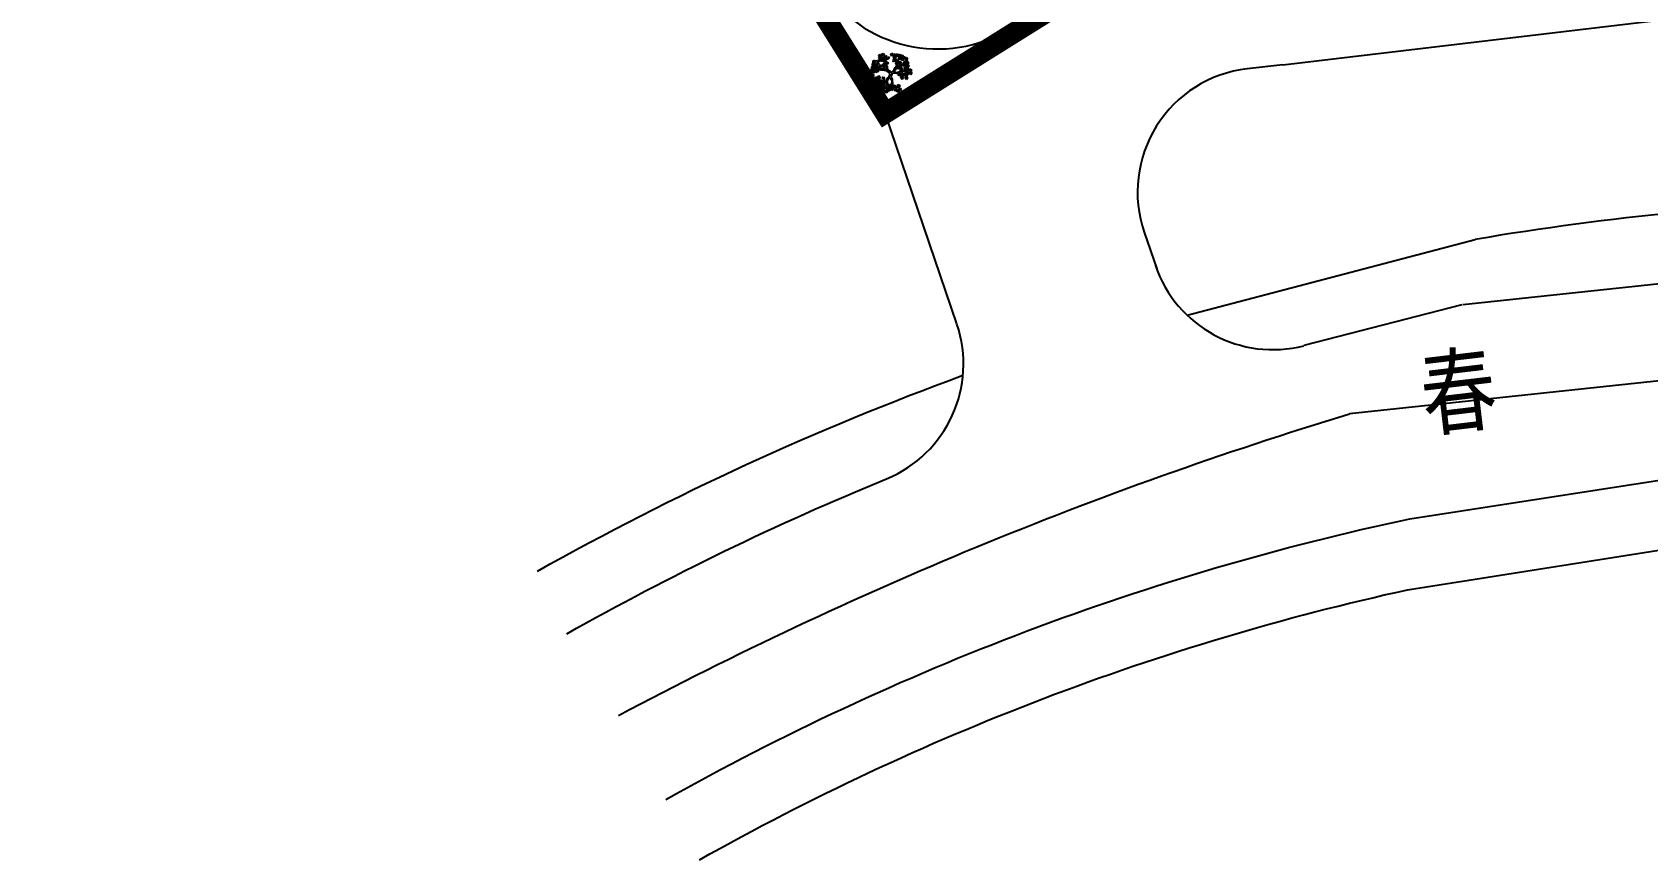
# Model space of a CAD drawing. Extents: x -809667 to 586099, y 3084146 to 3634412.
# Drawn here: x 381128.2 to 381245.3, y 3084145.8 to 3084205.8 of the extents above; entities that cross this region are included whole.
import ezdxf

# ---------------------------------------------------------------- set-up
doc = ezdxf.new("R2010")
doc.units = 0
doc.header["$LTSCALE"] = 0.5
doc.layers.add('乔木', color=84, linetype='CONTINUOUS')
doc.layers.add('文字', color=7, linetype='CONTINUOUS')
doc.styles.add('DIMST', font='', dxfattribs={"width": 0.8})
doc.styles.get('DIMST').set_extended_font_data('SimSun')

# ---------------------------------------------------------------- blocks, each defined once
blk = doc.blocks.new('幌伞枫')
at = {"layer": '乔木', "color": 0}
for p, q in [((-677, 937), (-604, 995)), ((-670, 878), (-677, 937)), ((-604, 995), (-531, 966)), ((-531, 966), (-604, 870)), ((-531, 995), (-450, 1054)), ((-523, 937), (-531, 995)), ((-450, 929), (-523, 937)), ((-450, 1054), (-384, 1025)), ((-384, 1025), (-450, 929)), ((-384, 870), (-303, 937)), ((-303, 937), (-237, 900)), ((-9, 966), (27, 1054)), ((20, 915), (-9, 966)), ((86, 944), (20, 915)), ((27, 1054), (101, 1061)), ((101, 1061), (86, 944)), ((123, 966), (145, 1032)), ((196, 878), (123, 966)), ((145, 1032), (203, 1025)), ((247, 937), (196, 878)), ((203, 1025), (247, 937)), ((247, 937), (284, 1025)), ((284, 885), (247, 937)), ((284, 1025), (365, 1032)), ((350, 915), (284, 885)), ((365, 1032), (350, 915)), ((380, 937), (409, 1003)), ((460, 848), (380, 937)), ((409, 1003), (468, 995)), ((424, 900), (460, 988)), ((460, 988), (534, 995)), ((468, 995), (504, 900)), ((534, 995), (519, 878)), ((556, 900), (578, 966)), ((578, 966), (636, 959)), ((636, 959), (681, 870)), ((-1125, 166), (-1059, 195)), ((-1125, 63), (-1125, 166)), ((-1074, 34), (-1125, 63)), ((-1081, 320), (-1015, 357)), ((-1081, 217), (-1081, 320)), ((-1030, 188), (-1081, 217)), ((-1022, 85), (-1074, 34)), ((-1059, 195), (-1022, 85)), ((-1044, -10), (-986, 92)), ((-1037, 489), (-971, 525)), ((-1037, 393), (-1037, 489)), ((-986, 364), (-1037, 393)), ((-978, 239), (-1030, 188)), ((-1015, 357), (-978, 239)), ((-993, 643), (-927, 680)), ((-993, 548), (-993, 643)), ((-942, 518), (-993, 548)), ((-934, 408), (-986, 364)), ((-986, 92), (-912, 92)), ((-971, 525), (-934, 408)), ((-898, 34), (-971, -32)), ((-956, 320), (-898, 423)), ((-883, 291), (-956, 320)), ((-890, 570), (-942, 518)), ((-927, 680), (-890, 570)), ((-927, 195), (-861, 225)), ((-927, 92), (-927, 195)), ((-876, 63), (-927, 92)), ((-912, 92), (-898, 34)), ((-898, 423), (-824, 423)), ((-883, 349), (-817, 386)), ((-810, 364), (-883, 291)), ((-883, 247), (-883, 349)), ((-832, 217), (-883, 247)), ((-824, 114), (-876, 63)), ((-861, 225), (-824, 114)), ((-846, 19), (-788, 122)), ((-773, -3), (-846, 19)), ((-780, 269), (-832, 217)), ((-824, 423), (-810, 364)), ((-817, 518), (-699, 533)), ((-795, 445), (-817, 518)), ((-817, 386), (-780, 269)), ((-810, 628), (-736, 687)), ((-802, 570), (-810, 628)), ((-736, 562), (-802, 570)), ((-699, 430), (-795, 445)), ((-788, 122), (-714, 122)), ((-773, 203), (-655, 217)), ((-751, 129), (-773, 203)), ((-699, 63), (-773, -3)), ((-758, 313), (-685, 371)), ((-751, 254), (-758, 313)), ((-685, 247), (-751, 254)), ((-648, 114), (-751, 129)), ((-736, 687), (-663, 658)), ((-663, 658), (-736, 562)), ((-714, 122), (-699, 63)), ((-699, 533), (-663, 474)), ((-663, 474), (-699, 430)), ((-685, 826), (-567, 841)), ((-663, 753), (-685, 826)), ((-685, 371), (-619, 342)), ((-619, 342), (-685, 247)), ((-604, 870), (-670, 878)), ((-567, 738), (-663, 753)), ((-663, 687), (-582, 746)), ((-655, 628), (-663, 687)), ((-582, 614), (-655, 628)), ((-655, 217), (-611, 158)), ((-611, 158), (-648, 114)), ((-531, 129), (-641, 203)), ((-531, 195), (-633, 254)), ((-611, 371), (-531, 430)), ((-604, 313), (-611, 371)), ((-538, 305), (-604, 313)), ((-582, 746), (-516, 716)), ((-516, 716), (-582, 614)), ((-567, 841), (-531, 782)), ((-531, 782), (-567, 738)), ((-545, 709), (-428, 724)), ((-523, 636), (-545, 709)), ((-465, 401), (-538, 305)), ((-531, 819), (-457, 878)), ((-523, 760), (-531, 819)), ((-531, 430), (-465, 401)), ((-252, 158), (-531, 195)), ((-259, 85), (-531, 129)), ((-457, 746), (-523, 760)), ((-421, 621), (-523, 636)), ((-457, 878), (-391, 848)), ((-391, 848), (-457, 746)), ((-457, 342), (-332, 364)), ((-428, 276), (-457, 342)), ((-443, 452), (-369, 518)), ((-435, 393), (-443, 452)), ((-369, 386), (-435, 393)), ((-428, 724), (-384, 665)), ((-332, 261), (-428, 276)), ((-384, 665), (-421, 621)), ((-391, 628), (-274, 643)), ((-369, 555), (-391, 628)), ((-377, 819), (-384, 870)), ((-384, 738), (-310, 804)), ((-377, 680), (-384, 738)), ((-310, 804), (-377, 819)), ((-310, 672), (-377, 680)), ((-274, 548), (-369, 555)), ((-369, 518), (-296, 481)), ((-296, 481), (-369, 386)), ((-332, 364), (-296, 305)), ((-296, 305), (-332, 261)), ((-257, 346), (-327, 441)), ((-222, 377), (-311, 462)), ((-237, 900), (-310, 804)), ((-310, 804), (-237, 768)), ((-237, 768), (-310, 672)), ((-296, 511), (-215, 577)), ((-288, 452), (-296, 511)), ((-215, 445), (-288, 452)), ((-274, 643), (-237, 592)), ((-237, 592), (-274, 548)), ((-112, 4), (-259, 85)), ((-252, 158), (-257, 346)), ((-237, 797), (-156, 863)), ((-230, 738), (-237, 797)), ((-156, 731), (-230, 738)), ((-206, 307), (-222, 377)), ((-215, 577), (-149, 540)), ((-149, 540), (-215, 445)), ((-188, 124), (-206, 307)), ((-76, 63), (-188, 124)), ((-156, 863), (-90, 826)), ((-90, 826), (-156, 731)), ((-76, -84), (-112, 4)), ((-9, -18), (-76, 63)), ((-9, -18), (174, 151)), ((108, 650), (145, 738)), ((137, 599), (108, 650)), ((137, 804), (167, 870)), ((211, 716), (137, 804)), ((203, 628), (137, 599)), ((145, 738), (218, 746)), ((152, 26), (240, 122)), ((152, 26), (318, 4)), ((167, 870), (225, 863)), ((174, 151), (225, 276)), ((218, 746), (203, 628)), ((262, 775), (211, 716)), ((225, 863), (262, 775)), ((225, 276), (277, 357)), ((240, 650), (262, 716)), ((313, 562), (240, 650)), ((240, 122), (291, 261)), ((255, 489), (284, 555)), ((328, 401), (255, 489)), ((262, 716), (321, 709)), ((277, 357), (336, 393)), ((284, 555), (336, 548)), ((291, 261), (372, 364)), ((295, -42), (527, 53)), ((306, 540), (350, 636)), ((343, 496), (306, 540)), ((365, 621), (313, 562)), ((318, 4), (524, 78)), ((321, 709), (365, 621)), ((380, 459), (328, 401)), ((336, 548), (380, 459)), ((336, 393), (344, 419)), ((409, 518), (343, 496)), ((350, 636), (424, 636)), ((365, 225), (402, 313)), ((402, 173), (365, 225)), ((372, 364), (468, 393)), ((402, 775), (424, 841)), ((475, 687), (402, 775)), ((402, 313), (482, 320)), ((468, 203), (402, 173)), ((424, 636), (409, 518)), ((453, 848), (424, 900)), ((424, 841), (482, 834)), ((446, 548), (468, 606)), ((519, 452), (446, 548)), ((519, 878), (453, 848)), ((504, 900), (460, 848)), ((460, 386), (490, 452)), ((534, 291), (460, 386)), ((468, 606), (526, 599)), ((482, 320), (468, 203)), ((526, 746), (475, 687)), ((482, 834), (526, 746)), ((490, 452), (541, 445)), ((497, 225), (526, 291)), ((570, 136), (497, 225)), ((570, 511), (519, 452)), ((519, 63), (541, 129)), ((592, -25), (519, 63)), ((526, 599), (570, 511)), ((526, 291), (585, 283)), ((585, 349), (534, 291)), ((541, 445), (585, 349)), ((541, 129), (600, 122)), ((629, 812), (556, 900)), ((570, 738), (600, 804)), ((644, 650), (570, 738)), ((622, 188), (570, 136)), ((585, 283), (622, 188)), ((592, 408), (629, 496)), ((629, 357), (592, 408)), ((644, 34), (592, -25)), ((600, 804), (658, 797)), ((600, 122), (644, 34)), ((681, 870), (629, 812)), ((629, 496), (710, 503)), ((695, 386), (629, 357)), ((695, 709), (644, 650)), ((651, 775), (688, 863)), ((681, 724), (651, 775)), ((658, 797), (695, 709)), ((673, 70), (710, 166)), ((703, 26), (673, 70)), ((747, 753), (681, 724)), ((688, 863), (761, 870)), ((710, 503), (695, 386)), ((769, 48), (703, 26)), ((710, 166), (783, 166)), ((717, 525), (754, 614)), ((747, 481), (717, 525)), ((725, 408), (754, 474)), ((798, 320), (725, 408)), ((761, 870), (747, 753)), ((813, 503), (747, 481)), ((747, 247), (769, 313)), ((820, 158), (747, 247)), ((754, 614), (827, 621)), ((754, 474), (813, 467)), ((769, 313), (827, 305)), ((783, 166), (769, 48)), ((783, 775), (805, 841)), ((857, 687), (783, 775)), ((798, 614), (827, 680)), ((871, 525), (798, 614)), ((849, 371), (798, 320)), ((805, 841), (864, 834)), ((805, 78), (827, 144)), ((879, -18), (805, 78)), ((827, 621), (813, 503)), ((813, 467), (849, 371)), ((871, 217), (820, 158)), ((827, 680), (886, 672)), ((827, 305), (871, 217)), ((827, 144), (886, 136)), ((849, 525), (871, 592)), ((923, 437), (849, 525)), ((908, 746), (857, 687)), ((864, 834), (908, 746)), ((864, 364), (893, 430)), ((937, 276), (864, 364)), ((871, 592), (930, 584)), ((923, 584), (871, 525)), ((879, 122), (923, 210)), ((915, 78), (879, 122)), ((930, 41), (879, -18)), ((886, 672), (923, 584)), ((886, 136), (930, 41)), ((893, 430), (952, 423)), ((981, 100), (915, 78)), ((974, 496), (923, 437)), ((923, 210), (996, 217)), ((930, 584), (974, 496)), ((989, 335), (937, 276)), ((952, 423), (989, 335)), ((996, 217), (981, 100)), ((1011, 122), (1040, 188)), ((1092, 34), (1011, 122)), ((1033, -40), (1055, 26)), ((1040, 188), (1099, 180)), ((1055, 26), (1114, 19)), ((1143, 92), (1092, 34)), ((1099, 180), (1143, 92)), ((1114, 19), (1158, -69)), ((-1089, -304), (-1030, -253)), ((-1067, -399), (-1089, -304)), ((-1081, -142), (-1022, -91)), ((-1052, -238), (-1081, -142)), ((-1008, -414), (-1067, -399)), ((-1000, -253), (-1052, -238)), ((-971, -32), (-1044, -10)), ((-1030, -253), (-971, -355)), ((-1022, -91), (-964, -194)), ((-971, -355), (-1008, -414)), ((-964, -194), (-1000, -253)), ((-986, -664), (-927, -620)), ((-964, -759), (-986, -664)), ((-978, -502), (-920, -458)), ((-956, -598), (-978, -502)), ((-971, -451), (-934, -341)), ((-898, -465), (-971, -451)), ((-912, -781), (-964, -759)), ((-898, -620), (-956, -598)), ((-934, -341), (-868, -326)), ((-927, -620), (-868, -722)), ((-920, -458), (-861, -561)), ((-868, -722), (-912, -781)), ((-839, -377), (-898, -465)), ((-861, -561), (-898, -620)), ((-876, -443), (-817, -399)), ((-846, -539), (-876, -443)), ((-868, -326), (-839, -377)), ((-868, -818), (-832, -700)), ((-795, -825), (-868, -818)), ((-861, -282), (-802, -238)), ((-839, -385), (-861, -282)), ((-795, -561), (-846, -539)), ((-780, -399), (-839, -385)), ((-832, -700), (-766, -686)), ((-817, -399), (-758, -502)), ((-802, -238), (-744, -341)), ((-758, -502), (-795, -561)), ((-744, -744), (-795, -825)), ((-744, -341), (-780, -399)), ((-766, -686), (-744, -744)), ((-766, -825), (-699, -774)), ((-736, -921), (-766, -825)), ((-751, -598), (-714, -480)), ((-677, -605), (-751, -598)), ((-751, -664), (-692, -620)), ((-729, -759), (-751, -664)), ((-744, -392), (-685, -341)), ((-722, -487), (-744, -392)), ((-736, -231), (-677, -179)), ((-707, -326), (-736, -231)), ((-670, -781), (-729, -759)), ((-663, -502), (-722, -487)), ((-714, -480), (-648, -465)), ((-655, -348), (-707, -326)), ((-699, -774), (-641, -884)), ((-692, -620), (-633, -722)), ((-685, -341), (-626, -443)), ((-641, -884), (-685, -935)), ((-677, -179), (-619, -289)), ((-626, -524), (-677, -605)), ((-633, -722), (-670, -781)), ((-626, -443), (-663, -502)), ((-619, -289), (-655, -348)), ((-648, -465), (-626, -524)), ((-641, -972), (-604, -862)), ((-633, -752), (-575, -708)), ((-611, -847), (-633, -752)), ((-626, -539), (-589, -429)), ((-553, -554), (-626, -539)), ((-626, -590), (-567, -546)), ((-597, -693), (-626, -590)), ((-553, -869), (-611, -847)), ((-604, -862), (-538, -847)), ((-545, -708), (-597, -693)), ((-589, -429), (-523, -414)), ((-575, -708), (-516, -810)), ((-567, -546), (-509, -649)), ((-516, -899), (-567, -987)), ((-494, -465), (-553, -554)), ((-516, -810), (-553, -869)), ((-509, -649), (-545, -708)), ((-538, -847), (-516, -899)), ((-523, -414), (-494, -465)), ((-516, -906), (-479, -788)), ((-494, -766), (-435, -715)), ((-472, -862), (-494, -766)), ((-487, -451), (-428, -399)), ((-465, -546), (-487, -451)), ((-487, -605), (-428, -554)), ((-457, -700), (-487, -605)), ((-479, -289), (-421, -245)), ((-457, -385), (-479, -289)), ((-479, -788), (-413, -781)), ((-413, -877), (-472, -862)), ((-413, -568), (-465, -546)), ((-399, -407), (-457, -385)), ((-406, -722), (-457, -700)), ((-384, -832), (-443, -913)), ((-435, -715), (-377, -818)), ((-428, -399), (-369, -510)), ((-428, -554), (-369, -664)), ((-421, -245), (-362, -348)), ((-369, -510), (-413, -568)), ((-413, -781), (-384, -832)), ((-377, -818), (-413, -877)), ((-369, -664), (-406, -722)), ((-362, -348), (-399, -407)), ((-377, -913), (-340, -803)), ((-369, -598), (-332, -487)), ((-296, -612), (-369, -598)), ((-340, -803), (-274, -788)), ((-332, -487), (-266, -473)), ((-244, -840), (-303, -928)), ((-244, -524), (-296, -612)), ((-288, -664), (-171, -649)), ((-266, -737), (-288, -664)), ((-215, -311), (-285, -477)), ((-274, -788), (-244, -840)), ((-266, -473), (-244, -524)), ((-171, -752), (-266, -737)), ((-156, -341), (-230, -532)), ((-230, -532), (-186, -627)), ((-230, -847), (-112, -840)), ((-208, -921), (-230, -847)), ((-120, -253), (-215, -311)), ((-171, -649), (-127, -708)), ((-127, -708), (-171, -752)), ((-61, -304), (-156, -341)), ((-142, -737), (-24, -730)), ((-127, -810), (-142, -737)), ((-24, -832), (-127, -810)), ((-76, -84), (-120, -253)), ((-112, -840), (-76, -891)), ((-76, -891), (-112, -935)), ((-61, -304), (38, -431)), ((-24, -686), (-9, -620)), ((64, -766), (-24, -686)), ((-24, -730), (13, -788)), ((13, -788), (-24, -832)), ((42, -98), (-20, -221)), ((-20, -221), (62, -380)), ((-9, -18), (-9, -18)), ((-9, -18), (-9, -18)), ((-9, -18), (-9, -18)), ((-9, -18), (-9, -18)), ((-9, -18), (-9, -18)), ((-9, -18), (-9, -18)), ((-9, -18), (-9, -18)), ((-9, -18), (-9, -18)), ((-9, -18), (-9, -18)), ((-9, -18), (-9, -18)), ((-9, -18), (-9, -18)), ((-9, -18), (-9, -18)), ((-9, -18), (-9, -18)), ((-9, -18), (-9, -18)), ((-9, -18), (-9, -18)), ((-9, -18), (-9, -18)), ((-9, -18), (-9, -18)), ((-9, -18), (-9, -18)), ((-9, -18), (-9, -18)), ((-9, -18), (-9, -18)), ((-9, -18), (-9, -18)), ((-9, -18), (-9, -18)), ((-9, -18), (-9, -18)), ((-9, -18), (-9, -18)), ((-9, -18), (-9, -18)), ((-9, -18), (-9, -18)), ((-9, -18), (-9, -18)), ((-9, -18), (-9, -18)), ((-9, -18), (-9, -18)), ((-9, -18), (-9, -18)), ((-9, -18), (-9, -18)), ((-9, -18), (-9, -18)), ((-9, -18), (-9, -18)), ((-9, -18), (-9, -18)), ((-9, -18), (-9, -18)), ((-9, -18), (-9, -18)), ((-9, -18), (-9, -18)), ((-9, -18), (-9, -18)), ((-9, -18), (-9, -18)), ((-9, -18), (-9, -18)), ((-9, -620), (49, -612)), ((27, -869), (42, -803)), ((115, -950), (27, -869)), ((38, -431), (49, -612)), ((42, -98), (109, -22)), ((42, -803), (101, -803)), ((49, -612), (101, -700)), ((62, -380), (79, -664)), ((101, -700), (64, -766)), ((93, -730), (218, -715)), ((115, -803), (93, -730)), ((101, -803), (159, -884)), ((109, -22), (295, -42)), ((218, -818), (115, -803)), ((159, -884), (115, -950)), ((218, -715), (255, -774)), ((255, -774), (218, -818)), ((240, -803), (358, -796)), ((262, -877), (240, -803)), ((358, -891), (262, -877)), ((358, -752), (372, -686)), ((446, -832), (358, -752)), ((358, -796), (394, -847)), ((394, -847), (358, -891)), ((372, -686), (431, -678)), ((387, -142), (424, -47)), ((424, -187), (387, -142)), ((424, -47), (504, -47)), ((490, -165), (424, -187)), ((431, -678), (482, -766)), ((431, -950), (446, -884)), ((482, -766), (446, -832)), ((446, -884), (504, -884)), ((504, -47), (490, -165)), ((504, -884), (556, -965)), ((519, -135), (548, -76)), ((592, -231), (519, -135)), ((541, -297), (563, -231)), ((614, -392), (541, -297)), ((548, -76), (607, -84)), ((563, -231), (622, -238)), ((644, -172), (592, -231)), ((607, -84), (644, -172)), ((666, -333), (614, -392)), ((622, -238), (666, -333)), ((644, -150), (681, -62)), ((673, -201), (644, -150)), ((739, -172), (673, -201)), ((681, -62), (754, -54)), ((754, -54), (739, -172)), ((776, -150), (805, -84)), ((849, -238), (776, -150)), ((791, -311), (820, -245)), ((871, -399), (791, -311)), ((805, -84), (857, -91)), ((820, -84), (849, -18)), ((893, -172), (820, -84)), ((820, -245), (879, -253)), ((849, -18), (908, -25)), ((901, -187), (849, -238)), ((857, -91), (901, -187)), ((915, -341), (871, -399)), ((879, -253), (915, -341)), ((945, -120), (893, -172)), ((908, -25), (945, -120)), ((1106, -128), (1033, -40)), ((1158, -69), (1106, -128)), ((-685, -935), (-736, -921)), ((-567, -987), (-641, -972)), ((-443, -913), (-516, -906)), ((-509, -979), (-391, -965)), ((-487, -1053), (-509, -979)), ((-391, -1067), (-487, -1053)), ((-391, -965), (-354, -1023)), ((-354, -1023), (-391, -1067)), ((-303, -928), (-377, -913)), ((-362, -1053), (-244, -1045)), ((-347, -1126), (-362, -1053)), ((-244, -1141), (-347, -1126)), ((-252, -1001), (-230, -935)), ((-164, -1082), (-252, -1001)), ((-244, -1045), (-208, -1097)), ((-208, -1097), (-244, -1141)), ((-230, -935), (-178, -928)), ((-112, -935), (-208, -921)), ((-178, -928), (-120, -1016)), ((-120, -1016), (-164, -1082)), ((-90, -921), (27, -913)), ((-68, -994), (-90, -921)), ((27, -1016), (-68, -994)), ((27, -913), (71, -972)), ((71, -972), (27, -1016)), ((167, -928), (284, -921)), ((189, -1001), (167, -928)), ((284, -1023), (189, -1001)), ((284, -921), (328, -979)), ((328, -979), (284, -1023)), ((313, -1009), (431, -994)), ((328, -1082), (313, -1009)), ((431, -1097), (328, -1082)), ((519, -1031), (431, -950)), ((431, -994), (468, -1053)), ((468, -1053), (431, -1097)), ((556, -965), (519, -1031))]:
    blk.add_line(p, q, dxfattribs=at)
blk = doc.blocks.new('123213')
at = {"layer": '文字', "color": 8, "linetype": 'Continuous'}
for p, q in [((381812.72, 3087065.14, -859.06), (381948.26, 3087081.22, -859.06)), ((381789.08, 3087046.34), (381783.88, 3087061.62))]:
    blk.add_line(p, q, dxfattribs=at)
at = {"layer": '文字', "color": 8, "linetype": 'Continuous', "flags": 128}
for points, const_width in [([(381770.36, 3087190.84), (381776.82, 3087194.94), (381881.08, 3087269.95), (381943.36, 3087141.79), (381981.09, 3087094.5), (381852.79, 3087079.87), (381804.23, 3087074.34), (381783.88, 3087061.62), (381723.07, 3087158.89), (381743.42, 3087171.62), (381743.42, 3087171.62), (381743.42, 3087171.62), (381770.36, 3087190.84)], 0.5), ([(381743.42, 3087171.62), (381723.07, 3087158.89), (381783.88, 3087061.62), (381804.23, 3087074.34), (381852.79, 3087079.87)], 1.5)]:
    blk.add_lwpolyline(points, dxfattribs=dict(at, const_width=const_width))
for points in [[(381982.63, 3087085.3), (381980.79, 3087082.74, -0.213756), (381941.92, 3087060.11), (381825.78, 3087047.73)], [(381758.66, 3087028.42, -0.040423), (381789.52, 3087042.62, -0.040423)], [(381760.8, 3087023.88, -0.031366), (381783.97, 3087035.11, -0.031366)], [(381767.97, 3087011.86, -0.075757), (381821.94, 3087032.22, -0.075757)], [(381770.42, 3087007.5, -0.074071), (381821.76, 3087027.07, -0.074071)]]:
    blk.add_lwpolyline(points, format="xyb", dxfattribs=at)
at = {"layer": '文字', "color": 8, "linetype": 'Continuous'}
for points in [[(381975.8, 3087067.18, -0.14829), (381942.67, 3087053.15), (381817.56, 3087039.82)], [(381764.54, 3087017.96, -0.048501), (381817.56, 3087039.82, -0.0763)]]:
    blk.add_lwpolyline(points, format="xyb", dxfattribs=at)
at = {"layer": '文字', "color": 8, "linetype": 'Continuous', "elevation": -859.06, "flags": 128}
blk.add_lwpolyline([(381812.72, 3087065.14), (381810.12, 3087064.84, 0.477113), (381802.66, 3087053)], format="xyb", dxfattribs=at)
blk.add_lwpolyline([(381802.66, 3087053), (381803.57, 3087050.34)], dxfattribs=at)
at = {"layer": '文字', "color": 8, "linetype": 'Continuous', "flags": 128}
for points in [[(381805.79, 3087046.97), (381826.67, 3087052.47)], [(381825.69, 3087047.72), (381814.25, 3087044.77)], [(381821.94, 3087032.22), (381843.31, 3087035.52)], [(381821.76, 3087027.07), (381843.84, 3087030.55)]]:
    blk.add_lwpolyline(points, dxfattribs=at)
at = {"layer": '文字', "color": 8, "linetype": 'Continuous'}
for centre, radius, start, end in [((381787.69, 3087076.28), 10, 212.0138, 302.0138), ((381861.78, 3086844.97), 210.45, 95.5868, 99.6048), ((381812, 3087053.48), 9, 198.7891, 284.4918), ((381780.56, 3087043.44), 9, 292.2557, 18.7891)]:
    blk.add_arc(centre, radius, start, end, dxfattribs=at)
at = {"layer": '文字', "color": 8, "linetype": 'Continuous', "xscale": 0.0013, "yscale": 0.0013, "zscale": 0.0013}
blk.add_blockref('幌伞枫', (381784.31, 3087064.58), dxfattribs=at)
at = {"layer": '文字', "color": 8, "linetype": 'Continuous', "insert": (381822.45, 3087043.63), "char_height": 5, "width": 162.8063, "attachment_point": 1, "rotation": 6.7758, "style": 'DIMST'}
blk.add_mtext('{\\fSimHei|b0|i0|c134|p49;春       晓       北      路}', dxfattribs=at)

msp = doc.modelspace()

# ---------------------------------------------------------------- block references
at = {"layer": '文字', "color": 8}
msp.add_blockref('123213', (-593.85, -2861.67), dxfattribs=at)

doc.saveas('drawing.dxf')
